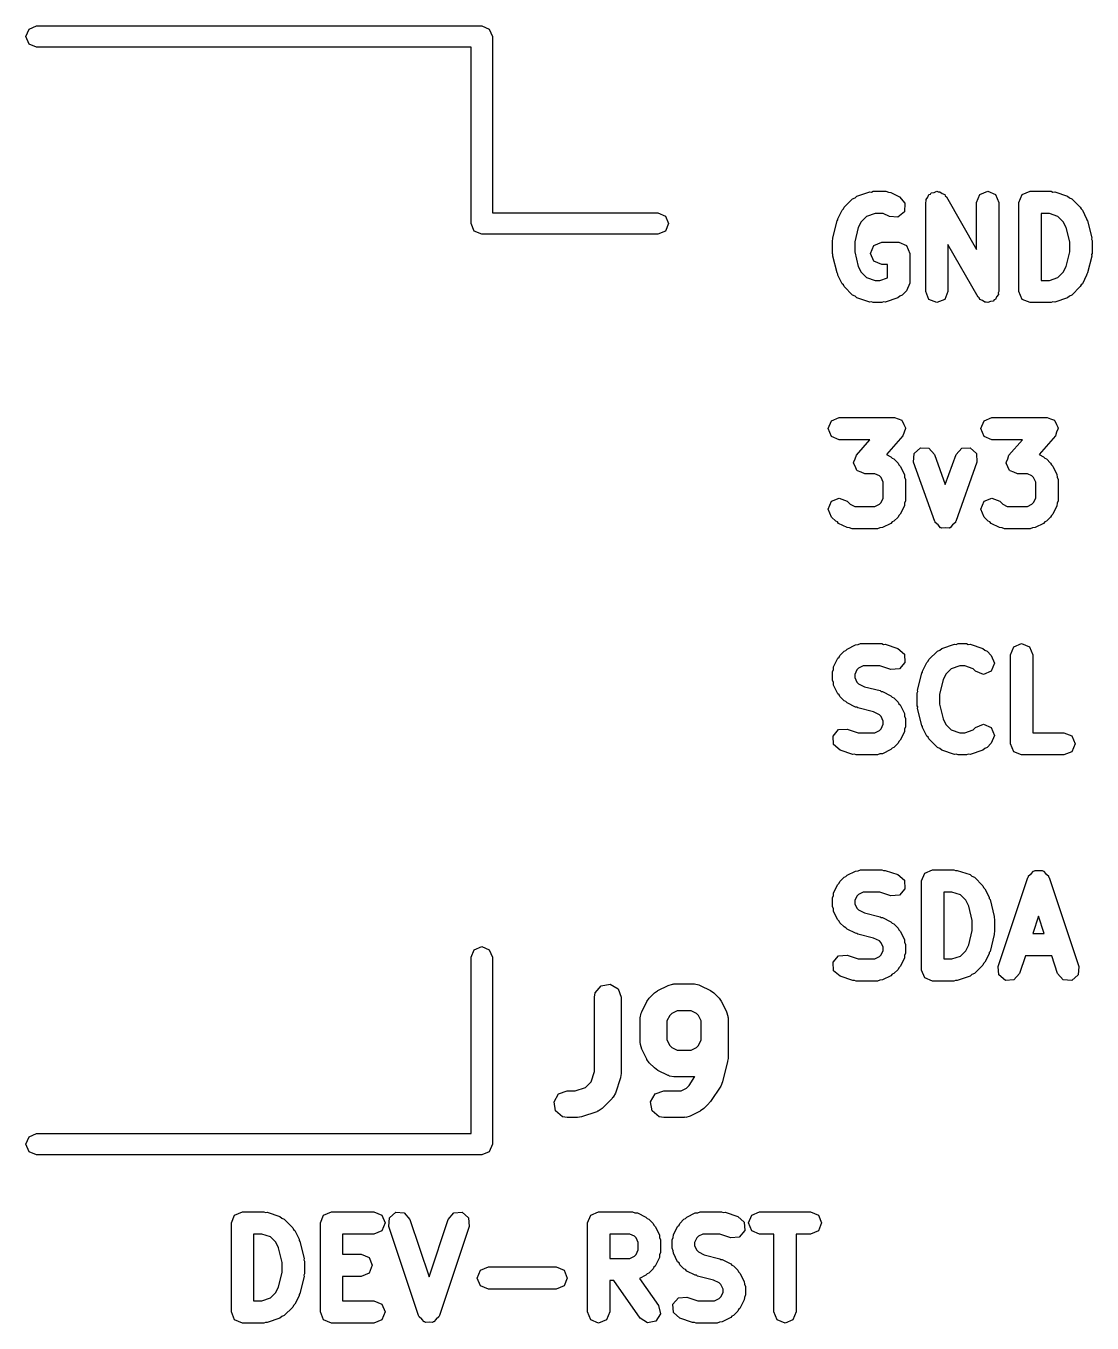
# Model space of a CAD drawing. Extents: x 83.3 to 116.6, y -116.7 to -83.3.
# Drawn here: x 86.47 to 92.45, y -97.11 to -89.83 of the extents above; entities that cross this region are included whole.
import ezdxf

# ---------------------------------------------------------------- set-up
doc = ezdxf.new("R2010")
doc.units = 0
doc.layers.add('BLACK', color=7, linetype='CONTINUOUS')

msp = doc.modelspace()

# ---------------------------------------------------------------- linework, layer by layer
at = {"layer": 'BLACK', "linetype": 'CONTINUOUS'}
for p, q in [((86.465, -89.89), (86.4826, -89.8476)), ((86.4826, -89.8476), (86.525, -89.83)), ((86.525, -89.83), (89.025, -89.83)), ((89.025, -89.83), (89.0674, -89.8476)), ((89.0674, -89.8476), (89.085, -89.89)), ((86.4826, -89.9324), (86.465, -89.89)), ((86.525, -89.95), (86.4826, -89.9324)), ((88.965, -89.95), (86.525, -89.95)), ((88.965, -90.94), (88.965, -89.95)), ((89.085, -89.89), (89.085, -90.88)), ((91.0612, -90.8484), (91.1088, -90.8008)), ((91.1088, -90.8008), (91.1222, -90.7952)), ((91.1222, -90.7952), (91.1332, -90.7857)), ((91.1332, -90.7857), (91.2046, -90.7619)), ((91.2046, -90.7619), (91.2149, -90.7626)), ((91.2149, -90.7626), (91.2244, -90.7587)), ((91.2244, -90.7587), (91.2958, -90.7587)), ((91.2958, -90.7587), (91.3093, -90.7643)), ((91.3093, -90.7643), (91.3238, -90.7653)), ((91.3238, -90.7653), (91.3714, -90.7891)), ((91.3714, -90.7891), (91.4027, -90.8252)), ((91.4027, -90.8252), (91.3994, -90.873)), ((91.519, -90.8212), (91.5223, -90.8133)), ((91.519, -91.3212), (91.519, -90.8212)), ((91.5212, -90.8047), (91.5312, -90.7919)), ((91.5223, -90.8133), (91.5212, -90.8047)), ((91.5312, -90.7919), (91.5374, -90.777)), ((91.5374, -90.777), (91.5453, -90.7737)), ((91.5453, -90.7737), (91.5505, -90.7669)), ((91.5505, -90.7669), (91.5666, -90.7649)), ((91.5666, -90.7649), (91.5815, -90.7587)), ((91.5815, -90.7587), (91.5895, -90.762)), ((91.5895, -90.762), (91.598, -90.7609)), ((91.598, -90.7609), (91.6108, -90.7708)), ((91.6108, -90.7708), (91.6257, -90.777)), ((91.6257, -90.777), (91.629, -90.7849)), ((91.629, -90.7849), (91.6358, -90.7902)), ((91.6358, -90.7902), (91.8048, -91.0858)), ((91.8048, -90.8212), (91.8231, -90.777)), ((91.8048, -91.0858), (91.8048, -90.8212)), ((91.8231, -90.777), (91.8673, -90.7587)), ((91.8673, -90.7587), (91.9115, -90.777)), ((91.9115, -90.777), (91.9298, -90.8212)), ((91.9298, -90.8212), (91.9298, -91.3212)), ((92.0429, -90.8212), (92.0612, -90.777)), ((92.0429, -91.3212), (92.0429, -90.8212)), ((92.0612, -90.777), (92.1054, -90.7587)), ((92.1054, -90.7587), (92.2244, -90.7587)), ((92.2244, -90.7587), (92.2339, -90.7626)), ((92.2339, -90.7626), (92.2442, -90.7619)), ((92.2442, -90.7619), (92.3156, -90.7857)), ((92.3156, -90.7857), (92.3266, -90.7952)), ((92.3266, -90.7952), (92.34, -90.8008)), ((92.34, -90.8008), (92.3876, -90.8484)), ((89.085, -90.88), (90.015, -90.88)), ((90.015, -90.88), (90.0574, -90.8976)), ((90.0574, -90.8976), (90.075, -90.94)), ((91.0256, -90.9123), (91.0495, -90.8647)), ((91.0495, -90.8647), (91.0572, -90.8579)), ((91.0572, -90.8579), (91.0612, -90.8484)), ((91.1867, -90.8996), (91.1567, -90.9296)), ((91.2345, -90.8837), (91.1867, -90.8996)), ((91.2811, -90.8837), (91.2345, -90.8837)), ((91.3155, -90.9009), (91.2811, -90.8837)), ((91.3994, -90.873), (91.3632, -90.9043)), ((92.1679, -90.8837), (92.1679, -91.2587)), ((92.2143, -90.8837), (92.1679, -90.8837)), ((92.2621, -90.8996), (92.2143, -90.8837)), ((92.2921, -90.9296), (92.2621, -90.8996)), ((92.3876, -90.8484), (92.3916, -90.8579)), ((92.3916, -90.8579), (92.3994, -90.8647)), ((92.3994, -90.8647), (92.4232, -90.9123)), ((88.9826, -90.9824), (88.965, -90.94)), ((90.075, -90.94), (90.0574, -90.9824)), ((90.9971, -91.0203), (91.0209, -90.9251)), ((91.0209, -90.9251), (91.0251, -90.9194)), ((91.0251, -90.9194), (91.0256, -90.9123)), ((91.1405, -90.9621), (91.1202, -91.0432)), ((91.1567, -90.9296), (91.1405, -90.9621)), ((91.3632, -90.9043), (91.3155, -90.9009)), ((92.3083, -90.9621), (92.2921, -90.9296)), ((92.3286, -91.0432), (92.3083, -90.9621)), ((92.4232, -90.9123), (92.4237, -90.9194)), ((92.4237, -90.9194), (92.4279, -90.9251)), ((92.4279, -90.9251), (92.4517, -91.0203)), ((89.025, -91), (88.9826, -90.9824)), ((90.015, -91), (89.025, -91)), ((90.0574, -90.9824), (90.015, -91)), ((90.9952, -91.0355), (90.9983, -91.0282)), ((90.9952, -91.1069), (90.9952, -91.0355)), ((90.9983, -91.0282), (90.9971, -91.0203)), ((91.1202, -91.0432), (91.1202, -91.0992)), ((91.2278, -91.0627), (91.272, -91.0444)), ((91.272, -91.0444), (91.3673, -91.0444)), ((91.3673, -91.0444), (91.4115, -91.0627)), ((92.3286, -91.0992), (92.3286, -91.0432)), ((92.4517, -91.0203), (92.4505, -91.0282)), ((92.4505, -91.0282), (92.4536, -91.0355)), ((92.4536, -91.0355), (92.4536, -91.1069)), ((90.9983, -91.1142), (90.9952, -91.1069)), ((90.9971, -91.1221), (90.9983, -91.1142)), ((91.1202, -91.0992), (91.1405, -91.1803)), ((91.2095, -91.1069), (91.2278, -91.0627)), ((91.2278, -91.1511), (91.2095, -91.1069)), ((91.4115, -91.0627), (91.4298, -91.1069)), ((91.4298, -91.1069), (91.4298, -91.2736)), ((91.813, -91.3522), (91.644, -91.0565)), ((91.644, -91.0565), (91.644, -91.3212)), ((92.3083, -91.1803), (92.3286, -91.0992)), ((92.4536, -91.1069), (92.4505, -91.1142)), ((92.4505, -91.1142), (92.4517, -91.1221)), ((91.0209, -91.2173), (90.9971, -91.1221)), ((91.1405, -91.1803), (91.1567, -91.2127)), ((91.272, -91.1694), (91.2278, -91.1511)), ((91.3048, -91.1694), (91.272, -91.1694)), ((91.3048, -91.2444), (91.3048, -91.1694)), ((92.2921, -91.2127), (92.3083, -91.1803)), ((92.4517, -91.1221), (92.4279, -91.2173)), ((91.0251, -91.223), (91.0209, -91.2173)), ((91.0256, -91.2301), (91.0251, -91.223)), ((91.0495, -91.2777), (91.0256, -91.2301)), ((91.1567, -91.2127), (91.1867, -91.2428)), ((91.1867, -91.2428), (91.2345, -91.2587)), ((91.2345, -91.2587), (91.2619, -91.2587)), ((91.2619, -91.2587), (91.3048, -91.2444)), ((92.1679, -91.2587), (92.2143, -91.2587)), ((92.2143, -91.2587), (92.2621, -91.2428)), ((92.2621, -91.2428), (92.2921, -91.2127)), ((92.4232, -91.2301), (92.3994, -91.2777)), ((92.4237, -91.223), (92.4232, -91.2301)), ((92.4279, -91.2173), (92.4237, -91.223)), ((91.0572, -91.2845), (91.0495, -91.2777)), ((91.0612, -91.294), (91.0572, -91.2845)), ((91.1088, -91.3416), (91.0612, -91.294)), ((91.4115, -91.3178), (91.3876, -91.3416)), ((91.4298, -91.2736), (91.4115, -91.3178)), ((91.5374, -91.3654), (91.519, -91.3212)), ((91.644, -91.3212), (91.6257, -91.3654)), ((91.9298, -91.3212), (91.9265, -91.3291)), ((91.9265, -91.3291), (91.9276, -91.3376)), ((92.0612, -91.3654), (92.0429, -91.3212)), ((92.3876, -91.294), (92.34, -91.3416)), ((92.3916, -91.2845), (92.3876, -91.294)), ((92.3994, -91.2777), (92.3916, -91.2845)), ((91.1222, -91.3471), (91.1088, -91.3416)), ((91.1332, -91.3567), (91.1222, -91.3471)), ((91.2046, -91.3805), (91.1332, -91.3567)), ((91.2149, -91.3798), (91.2046, -91.3805)), ((91.2244, -91.3837), (91.2149, -91.3798)), ((91.272, -91.3837), (91.2244, -91.3837)), ((91.2815, -91.3798), (91.272, -91.3837)), ((91.2918, -91.3805), (91.2815, -91.3798)), ((91.3632, -91.3567), (91.2918, -91.3805)), ((91.3742, -91.3471), (91.3632, -91.3567)), ((91.3876, -91.3416), (91.3742, -91.3471)), ((91.5815, -91.3837), (91.5374, -91.3654)), ((91.6257, -91.3654), (91.5815, -91.3837)), ((91.8198, -91.3575), (91.813, -91.3522)), ((91.8231, -91.3654), (91.8198, -91.3575)), ((91.838, -91.3716), (91.8231, -91.3654)), ((91.8508, -91.3815), (91.838, -91.3716)), ((91.8593, -91.3804), (91.8508, -91.3815)), ((91.8673, -91.3837), (91.8593, -91.3804)), ((91.8822, -91.3775), (91.8673, -91.3837)), ((91.8983, -91.3755), (91.8822, -91.3775)), ((91.9035, -91.3687), (91.8983, -91.3755)), ((91.9115, -91.3654), (91.9035, -91.3687)), ((91.9176, -91.3504), (91.9115, -91.3654)), ((91.9276, -91.3376), (91.9176, -91.3504)), ((92.1054, -91.3837), (92.0612, -91.3654)), ((92.2244, -91.3837), (92.1054, -91.3837)), ((92.2339, -91.3798), (92.2244, -91.3837)), ((92.2442, -91.3805), (92.2339, -91.3798)), ((92.3156, -91.3567), (92.2442, -91.3805)), ((92.3266, -91.3471), (92.3156, -91.3567)), ((92.34, -91.3416), (92.3266, -91.3471)), ((90.9714, -92.0912), (90.9897, -92.047)), ((90.9897, -92.047), (91.0339, -92.0287)), ((91.0339, -92.0287), (91.3435, -92.0287)), ((91.3435, -92.0287), (91.3638, -92.0371)), ((91.3638, -92.0371), (91.3846, -92.0442)), ((91.3846, -92.0442), (91.3856, -92.0461)), ((91.3856, -92.0461), (91.3876, -92.047)), ((91.3876, -92.047), (91.3961, -92.0673)), ((91.8286, -92.0912), (91.8469, -92.047)), ((91.8469, -92.047), (91.8911, -92.0287)), ((91.8911, -92.0287), (92.2006, -92.0287)), ((92.2006, -92.0287), (92.2209, -92.0371)), ((92.2209, -92.0371), (92.2418, -92.0442)), ((92.2418, -92.0442), (92.2427, -92.0461)), ((92.2427, -92.0461), (92.2448, -92.047)), ((92.2448, -92.047), (92.2532, -92.0673)), ((90.9897, -92.1354), (90.9714, -92.0912)), ((91.0339, -92.1537), (90.9897, -92.1354)), ((91.3905, -92.1323), (91.2988, -92.2371)), ((91.3975, -92.1115), (91.3905, -92.1323)), ((91.3961, -92.0673), (91.4058, -92.087)), ((91.406, -92.0912), (91.3975, -92.1115)), ((91.4058, -92.087), (91.4051, -92.0891)), ((91.4051, -92.0891), (91.406, -92.0912)), ((91.8469, -92.1354), (91.8286, -92.0912)), ((91.8911, -92.1537), (91.8469, -92.1354)), ((92.2476, -92.1323), (92.156, -92.2371)), ((92.2547, -92.1115), (92.2476, -92.1323)), ((92.2532, -92.0673), (92.263, -92.087)), ((92.2631, -92.0912), (92.2547, -92.1115)), ((92.263, -92.087), (92.2622, -92.0891)), ((92.2622, -92.0891), (92.2631, -92.0912)), ((91.2057, -92.1537), (91.0339, -92.1537)), ((91.1297, -92.2405), (91.2057, -92.1537)), ((91.4536, -92.2311), (91.4891, -92.199)), ((91.4891, -92.199), (91.5369, -92.2014)), ((91.5369, -92.2014), (91.569, -92.2368)), ((91.6894, -92.2368), (91.7215, -92.2014)), ((91.7215, -92.2014), (91.7692, -92.199)), ((91.7692, -92.199), (91.8047, -92.2311)), ((92.0629, -92.1537), (91.8911, -92.1537)), ((91.9869, -92.2405), (92.0629, -92.1537)), ((91.1143, -92.2817), (91.1227, -92.2613)), ((91.1151, -92.2837), (91.1143, -92.2817)), ((91.1144, -92.2858), (91.1151, -92.2837)), ((91.1227, -92.2613), (91.1297, -92.2405)), ((91.2988, -92.2371), (91.3238, -92.2496)), ((91.3238, -92.2496), (91.3305, -92.2573)), ((91.3305, -92.2573), (91.34, -92.2613)), ((91.34, -92.2613), (91.3638, -92.2851)), ((91.4513, -92.2789), (91.4536, -92.2311)), ((91.5703, -92.6122), (91.4513, -92.2789)), ((91.569, -92.2368), (91.6292, -92.4054)), ((91.6292, -92.4054), (91.6894, -92.2368)), ((91.8071, -92.2789), (91.688, -92.6122)), ((91.8047, -92.2311), (91.8071, -92.2789)), ((91.9714, -92.2817), (91.9798, -92.2613)), ((91.9723, -92.2837), (91.9714, -92.2817)), ((91.9716, -92.2858), (91.9723, -92.2837)), ((91.9798, -92.2613), (91.9869, -92.2405)), ((92.156, -92.2371), (92.1809, -92.2496)), ((92.1809, -92.2496), (92.1877, -92.2573)), ((92.1877, -92.2573), (92.1972, -92.2613)), ((92.1972, -92.2613), (92.221, -92.2851)), ((91.1242, -92.3055), (91.1144, -92.2858)), ((91.1326, -92.3259), (91.1242, -92.3055)), ((91.1346, -92.3267), (91.1326, -92.3259)), ((91.1356, -92.3287), (91.1346, -92.3267)), ((91.1565, -92.3357), (91.1356, -92.3287)), ((91.1768, -92.3442), (91.1565, -92.3357)), ((91.2335, -92.3442), (91.1768, -92.3442)), ((91.2588, -92.3568), (91.2335, -92.3442)), ((91.2683, -92.3663), (91.2588, -92.3568)), ((91.3638, -92.2851), (91.3678, -92.2946)), ((91.3678, -92.2946), (91.3755, -92.3013)), ((91.3755, -92.3013), (91.3994, -92.349)), ((91.3994, -92.349), (91.4004, -92.3635)), ((91.9813, -92.3055), (91.9716, -92.2858)), ((91.9897, -92.3259), (91.9813, -92.3055)), ((91.9918, -92.3267), (91.9897, -92.3259)), ((91.9928, -92.3287), (91.9918, -92.3267)), ((92.0136, -92.3357), (91.9928, -92.3287)), ((92.0339, -92.3442), (92.0136, -92.3357)), ((92.0906, -92.3442), (92.0339, -92.3442)), ((92.116, -92.3568), (92.0906, -92.3442)), ((92.1254, -92.3663), (92.116, -92.3568)), ((92.221, -92.2851), (92.2249, -92.2946)), ((92.2249, -92.2946), (92.2327, -92.3013)), ((92.2327, -92.3013), (92.2565, -92.349)), ((92.2565, -92.349), (92.2575, -92.3635)), ((91.281, -92.3917), (91.2683, -92.3663)), ((91.281, -92.4812), (91.281, -92.3917)), ((91.4004, -92.3635), (91.406, -92.3769)), ((91.406, -92.3769), (91.406, -92.496)), ((92.1381, -92.3917), (92.1254, -92.3663)), ((92.1381, -92.4812), (92.1381, -92.3917)), ((92.2575, -92.3635), (92.2631, -92.3769)), ((92.2631, -92.3769), (92.2631, -92.496)), ((90.9714, -92.5436), (90.9897, -92.4994)), ((90.9897, -92.4994), (91.0339, -92.4811)), ((91.0339, -92.4811), (91.0781, -92.4994)), ((91.0781, -92.4994), (91.0948, -92.516)), ((91.2683, -92.5065), (91.281, -92.4812)), ((91.406, -92.496), (91.4004, -92.5094)), ((91.8286, -92.5436), (91.8469, -92.4994)), ((91.8469, -92.4994), (91.8911, -92.4811)), ((91.8911, -92.4811), (91.9353, -92.4994)), ((91.9353, -92.4994), (91.9519, -92.516)), ((92.1254, -92.5065), (92.1381, -92.4812)), ((92.2631, -92.496), (92.2575, -92.5094)), ((90.9897, -92.5878), (90.9714, -92.5436)), ((91.0948, -92.516), (91.1201, -92.5287)), ((91.1201, -92.5287), (91.2335, -92.5287)), ((91.2335, -92.5287), (91.2588, -92.516)), ((91.2588, -92.516), (91.2683, -92.5065)), ((91.3755, -92.5715), (91.3678, -92.5783)), ((91.3994, -92.5239), (91.3755, -92.5715)), ((91.4004, -92.5094), (91.3994, -92.5239)), ((91.8469, -92.5878), (91.8286, -92.5436)), ((91.9519, -92.516), (91.9773, -92.5287)), ((91.9773, -92.5287), (92.0906, -92.5287)), ((92.0906, -92.5287), (92.116, -92.516)), ((92.116, -92.516), (92.1254, -92.5065)), ((92.2327, -92.5715), (92.2249, -92.5783)), ((92.2565, -92.5239), (92.2327, -92.5715)), ((92.2575, -92.5094), (92.2565, -92.5239)), ((91.0135, -92.6116), (90.9897, -92.5878)), ((91.023, -92.6155), (91.0135, -92.6116)), ((91.0298, -92.6233), (91.023, -92.6155)), ((91.0774, -92.6471), (91.0298, -92.6233)), ((91.0919, -92.6481), (91.0774, -92.6471)), ((91.1054, -92.6537), (91.0919, -92.6481)), ((91.2617, -92.6481), (91.2482, -92.6537)), ((91.2762, -92.6471), (91.2617, -92.6481)), ((91.3238, -92.6233), (91.2762, -92.6471)), ((91.3305, -92.6155), (91.3238, -92.6233)), ((91.34, -92.6116), (91.3305, -92.6155)), ((91.3638, -92.5878), (91.34, -92.6116)), ((91.3678, -92.5783), (91.3638, -92.5878)), ((91.5725, -92.6147), (91.5703, -92.6122)), ((91.5727, -92.6179), (91.5725, -92.6147)), ((91.5883, -92.6321), (91.5727, -92.6179)), ((91.6024, -92.6477), (91.5883, -92.6321)), ((91.6057, -92.6478), (91.6024, -92.6477)), ((91.6081, -92.65), (91.6057, -92.6478)), ((91.6526, -92.6478), (91.6502, -92.65)), ((91.6559, -92.6477), (91.6526, -92.6478)), ((91.67, -92.6321), (91.6559, -92.6477)), ((91.6856, -92.6179), (91.67, -92.6321)), ((91.6858, -92.6147), (91.6856, -92.6179)), ((91.688, -92.6122), (91.6858, -92.6147)), ((91.8707, -92.6116), (91.8469, -92.5878)), ((91.8802, -92.6155), (91.8707, -92.6116)), ((91.8869, -92.6233), (91.8802, -92.6155)), ((91.9345, -92.6471), (91.8869, -92.6233)), ((91.9491, -92.6481), (91.9345, -92.6471)), ((91.9625, -92.6537), (91.9491, -92.6481)), ((92.1188, -92.6481), (92.1054, -92.6537)), ((92.1333, -92.6471), (92.1188, -92.6481)), ((92.1809, -92.6233), (92.1333, -92.6471)), ((92.1877, -92.6155), (92.1809, -92.6233)), ((92.1972, -92.6116), (92.1877, -92.6155)), ((92.221, -92.5878), (92.1972, -92.6116)), ((92.2249, -92.5783), (92.221, -92.5878)), ((91.2482, -92.6537), (91.1054, -92.6537)), ((91.6292, -92.649), (91.6081, -92.65)), ((91.6502, -92.65), (91.6292, -92.649)), ((92.1054, -92.6537), (91.9625, -92.6537)), ((91.1395, -93.3043), (91.153, -93.2987)), ((91.153, -93.2987), (91.272, -93.2987)), ((91.272, -93.2987), (91.2815, -93.3026)), ((91.2815, -93.3026), (91.2918, -93.3019)), ((91.2918, -93.3019), (91.3632, -93.3257)), ((91.6094, -93.3257), (91.6808, -93.3019)), ((91.6808, -93.3019), (91.6911, -93.3026)), ((91.6911, -93.3026), (91.7006, -93.2987)), ((91.7006, -93.2987), (91.7482, -93.2987)), ((91.7482, -93.2987), (91.7577, -93.3026)), ((91.7577, -93.3026), (91.768, -93.3019)), ((91.768, -93.3019), (91.8394, -93.3257)), ((92.0135, -93.317), (92.0577, -93.2987)), ((92.0577, -93.2987), (92.1019, -93.317)), ((91.0256, -93.3809), (91.0334, -93.3741)), ((91.0334, -93.3741), (91.0374, -93.3646)), ((91.0374, -93.3646), (91.0612, -93.3408)), ((91.0612, -93.3408), (91.0707, -93.3369)), ((91.0707, -93.3369), (91.0774, -93.3291)), ((91.0774, -93.3291), (91.125, -93.3053)), ((91.125, -93.3053), (91.1395, -93.3043)), ((91.3632, -93.3257), (91.3994, -93.3571)), ((91.3994, -93.3571), (91.4027, -93.4048)), ((91.5374, -93.3884), (91.585, -93.3408)), ((91.585, -93.3408), (91.5984, -93.3352)), ((91.5984, -93.3352), (91.6094, -93.3257)), ((91.8394, -93.3257), (91.8504, -93.3352)), ((91.8504, -93.3352), (91.8638, -93.3408)), ((91.8638, -93.3408), (91.8876, -93.3646)), ((91.8876, -93.3646), (91.906, -93.4088)), ((91.9952, -93.3612), (92.0135, -93.317)), ((91.9952, -93.8612), (91.9952, -93.3612)), ((92.1019, -93.317), (92.1202, -93.3612)), ((92.1202, -93.3612), (92.1202, -93.7987)), ((90.9952, -93.4564), (91.0008, -93.443)), ((91.0008, -93.443), (91.0018, -93.4285)), ((91.0018, -93.4285), (91.0256, -93.3809)), ((91.1329, -93.4458), (91.1202, -93.4712)), ((91.1424, -93.4364), (91.1329, -93.4458)), ((91.1677, -93.4237), (91.1424, -93.4364)), ((91.2619, -93.4237), (91.1677, -93.4237)), ((91.3237, -93.4443), (91.2619, -93.4237)), ((91.3714, -93.4409), (91.3237, -93.4443)), ((91.4027, -93.4048), (91.3714, -93.4409)), ((91.5018, -93.4523), (91.5256, -93.4047)), ((91.5256, -93.4047), (91.5334, -93.3979)), ((91.5334, -93.3979), (91.5374, -93.3884)), ((91.6629, -93.4396), (91.6329, -93.4696)), ((91.7107, -93.4237), (91.6629, -93.4396)), ((91.7381, -93.4237), (91.7107, -93.4237)), ((91.7859, -93.4396), (91.7381, -93.4237)), ((91.7993, -93.453), (91.7859, -93.4396)), ((91.906, -93.4088), (91.8876, -93.453)), ((90.9952, -93.504), (90.9952, -93.4564)), ((91.0008, -93.5175), (90.9952, -93.504)), ((91.0018, -93.532), (91.0008, -93.5175)), ((91.1202, -93.4712), (91.1202, -93.4893)), ((91.1202, -93.4893), (91.1329, -93.5146)), ((91.1329, -93.5146), (91.1424, -93.5241)), ((91.4733, -93.5603), (91.4971, -93.4651)), ((91.4971, -93.4651), (91.5013, -93.4594)), ((91.5013, -93.4594), (91.5018, -93.4523)), ((91.6167, -93.5021), (91.5964, -93.5832)), ((91.6329, -93.4696), (91.6167, -93.5021)), ((91.8435, -93.4713), (91.7993, -93.453)), ((91.8876, -93.453), (91.8435, -93.4713)), ((91.0256, -93.5796), (91.0018, -93.532)), ((91.0334, -93.5864), (91.0256, -93.5796)), ((91.0374, -93.5959), (91.0334, -93.5864)), ((91.1424, -93.5241), (91.1748, -93.5403)), ((91.1748, -93.5403), (91.2634, -93.5625)), ((91.2634, -93.5625), (91.2691, -93.5667)), ((91.2691, -93.5667), (91.2762, -93.5672)), ((91.2762, -93.5672), (91.3238, -93.591)), ((91.3238, -93.591), (91.3305, -93.5988)), ((91.4714, -93.5755), (91.4745, -93.5682)), ((91.4714, -93.6469), (91.4714, -93.5755)), ((91.4745, -93.5682), (91.4733, -93.5603)), ((91.5964, -93.5832), (91.5964, -93.6392)), ((91.0612, -93.6197), (91.0374, -93.5959)), ((91.0707, -93.6236), (91.0612, -93.6197)), ((91.0774, -93.6314), (91.0707, -93.6236)), ((91.125, -93.6552), (91.0774, -93.6314)), ((91.1321, -93.6557), (91.125, -93.6552)), ((91.1378, -93.6599), (91.1321, -93.6557)), ((91.2264, -93.6821), (91.1378, -93.6599)), ((91.3305, -93.5988), (91.34, -93.6027)), ((91.34, -93.6027), (91.3638, -93.6265)), ((91.3638, -93.6265), (91.3678, -93.636)), ((91.3678, -93.636), (91.3755, -93.6428)), ((91.3755, -93.6428), (91.3994, -93.6904)), ((91.4745, -93.6542), (91.4714, -93.6469)), ((91.4733, -93.6621), (91.4745, -93.6542)), ((91.4971, -93.7573), (91.4733, -93.6621)), ((91.5964, -93.6392), (91.6167, -93.7203)), ((91.2588, -93.6983), (91.2264, -93.6821)), ((91.2683, -93.7077), (91.2588, -93.6983)), ((91.281, -93.7331), (91.2683, -93.7077)), ((91.281, -93.7512), (91.281, -93.7331)), ((91.3994, -93.6904), (91.4004, -93.7049)), ((91.4004, -93.7049), (91.406, -93.7183)), ((91.406, -93.7183), (91.406, -93.766)), ((91.6167, -93.7203), (91.6329, -93.7527)), ((90.9984, -93.8176), (91.0298, -93.7815)), ((91.0298, -93.7815), (91.0775, -93.7781)), ((91.0775, -93.7781), (91.1393, -93.7987)), ((91.1393, -93.7987), (91.2335, -93.7987)), ((91.2335, -93.7987), (91.2588, -93.786)), ((91.2588, -93.786), (91.2683, -93.7765)), ((91.2683, -93.7765), (91.281, -93.7512)), ((91.3994, -93.7939), (91.3755, -93.8415)), ((91.4004, -93.7794), (91.3994, -93.7939)), ((91.406, -93.766), (91.4004, -93.7794)), ((91.5013, -93.763), (91.4971, -93.7573)), ((91.5018, -93.7701), (91.5013, -93.763)), ((91.5256, -93.8177), (91.5018, -93.7701)), ((91.6329, -93.7527), (91.6629, -93.7828)), ((91.6629, -93.7828), (91.7107, -93.7987)), ((91.7107, -93.7987), (91.7381, -93.7987)), ((91.7381, -93.7987), (91.7859, -93.7828)), ((91.7859, -93.7828), (91.7993, -93.7694)), ((91.7993, -93.7694), (91.8435, -93.7511)), ((91.8435, -93.7511), (91.8876, -93.7694)), ((91.8876, -93.7694), (91.906, -93.8136)), ((91.906, -93.8136), (91.8876, -93.8578)), ((92.1202, -93.7987), (92.2958, -93.7987)), ((92.2958, -93.7987), (92.34, -93.817)), ((91.0018, -93.8653), (90.9984, -93.8176)), ((91.038, -93.8967), (91.0018, -93.8653)), ((91.3305, -93.8855), (91.3238, -93.8933)), ((91.34, -93.8816), (91.3305, -93.8855)), ((91.3638, -93.8578), (91.34, -93.8816)), ((91.3678, -93.8483), (91.3638, -93.8578)), ((91.3755, -93.8415), (91.3678, -93.8483)), ((91.5334, -93.8245), (91.5256, -93.8177)), ((91.5374, -93.834), (91.5334, -93.8245)), ((91.585, -93.8816), (91.5374, -93.834)), ((91.5984, -93.8871), (91.585, -93.8816)), ((91.8638, -93.8816), (91.8504, -93.8871)), ((91.8876, -93.8578), (91.8638, -93.8816)), ((92.0135, -93.9054), (91.9952, -93.8612)), ((92.34, -93.817), (92.3583, -93.8612)), ((92.3583, -93.8612), (92.34, -93.9054)), ((91.1094, -93.9205), (91.038, -93.8967)), ((91.1197, -93.9198), (91.1094, -93.9205)), ((91.1292, -93.9237), (91.1197, -93.9198)), ((91.2482, -93.9237), (91.1292, -93.9237)), ((91.2617, -93.9181), (91.2482, -93.9237)), ((91.2762, -93.9171), (91.2617, -93.9181)), ((91.3238, -93.8933), (91.2762, -93.9171)), ((91.6094, -93.8967), (91.5984, -93.8871)), ((91.6808, -93.9205), (91.6094, -93.8967)), ((91.6911, -93.9198), (91.6808, -93.9205)), ((91.7006, -93.9237), (91.6911, -93.9198)), ((91.7482, -93.9237), (91.7006, -93.9237)), ((91.7577, -93.9198), (91.7482, -93.9237)), ((91.768, -93.9205), (91.7577, -93.9198)), ((91.8394, -93.8967), (91.768, -93.9205)), ((91.8504, -93.8871), (91.8394, -93.8967)), ((92.0577, -93.9237), (92.0135, -93.9054)), ((92.2958, -93.9237), (92.0577, -93.9237)), ((92.34, -93.9054), (92.2958, -93.9237)), ((91.0374, -94.6346), (91.0612, -94.6108)), ((91.0612, -94.6108), (91.0707, -94.6069)), ((91.0707, -94.6069), (91.0774, -94.5991)), ((91.0774, -94.5991), (91.125, -94.5753)), ((91.125, -94.5753), (91.1395, -94.5743)), ((91.1395, -94.5743), (91.153, -94.5687)), ((91.153, -94.5687), (91.272, -94.5687)), ((91.272, -94.5687), (91.2815, -94.5726)), ((91.2815, -94.5726), (91.2918, -94.5719)), ((91.2918, -94.5719), (91.3632, -94.5957)), ((91.3632, -94.5957), (91.3994, -94.627)), ((91.4952, -94.6312), (91.5135, -94.587)), ((91.5135, -94.587), (91.5577, -94.5687)), ((91.5577, -94.5687), (91.6768, -94.5687)), ((91.6768, -94.5687), (91.6863, -94.5726)), ((91.6863, -94.5726), (91.6965, -94.5719)), ((91.6965, -94.5719), (91.768, -94.5957)), ((91.768, -94.5957), (91.779, -94.6052)), ((91.779, -94.6052), (91.7924, -94.6108)), ((91.7924, -94.6108), (91.84, -94.6584)), ((91.927, -95.1114), (92.0937, -94.6114)), ((92.0937, -94.6114), (92.0967, -94.6079)), ((92.0967, -94.6079), (92.0971, -94.6032)), ((92.0971, -94.6032), (92.112, -94.5903)), ((92.112, -94.5903), (92.125, -94.5753)), ((92.125, -94.5753), (92.1297, -94.575)), ((92.1297, -94.575), (92.1332, -94.5719)), ((92.1332, -94.5719), (92.153, -94.5733)), ((92.153, -94.5733), (92.1727, -94.5719)), ((92.1727, -94.5719), (92.1763, -94.575)), ((92.1763, -94.575), (92.1809, -94.5753)), ((92.1809, -94.5753), (92.1939, -94.5903)), ((92.1939, -94.5903), (92.2089, -94.6032)), ((92.2089, -94.6032), (92.2092, -94.6079)), ((92.2092, -94.6079), (92.2123, -94.6114)), ((92.2123, -94.6114), (92.3789, -95.1114)), ((91.0018, -94.6985), (91.0256, -94.6509)), ((91.0256, -94.6509), (91.0334, -94.6441)), ((91.0334, -94.6441), (91.0374, -94.6346)), ((91.4027, -94.6748), (91.3714, -94.7109)), ((91.3994, -94.627), (91.4027, -94.6748)), ((91.4952, -95.1312), (91.4952, -94.6312)), ((91.84, -94.6584), (91.844, -94.6679)), ((91.844, -94.6679), (91.8517, -94.6747)), ((91.8517, -94.6747), (91.8755, -94.7223)), ((90.9952, -94.7264), (91.0008, -94.713)), ((90.9952, -94.774), (90.9952, -94.7264)), ((91.0008, -94.713), (91.0018, -94.6985)), ((91.1329, -94.7158), (91.1202, -94.7412)), ((91.1202, -94.7412), (91.1202, -94.7593)), ((91.1202, -94.7593), (91.1329, -94.7846)), ((91.1424, -94.7064), (91.1329, -94.7158)), ((91.1677, -94.6937), (91.1424, -94.7064)), ((91.2619, -94.6937), (91.1677, -94.6937)), ((91.3237, -94.7143), (91.2619, -94.6937)), ((91.3714, -94.7109), (91.3237, -94.7143)), ((91.6202, -94.6937), (91.6202, -95.0687)), ((91.6666, -94.6937), (91.6202, -94.6937)), ((91.7145, -94.7096), (91.6666, -94.6937)), ((91.7445, -94.7396), (91.7145, -94.7096)), ((91.7607, -94.7721), (91.7445, -94.7396)), ((91.8755, -94.7223), (91.876, -94.7294)), ((91.876, -94.7294), (91.8803, -94.7351)), ((91.8803, -94.7351), (91.9041, -94.8303)), ((91.0008, -94.7875), (90.9952, -94.774)), ((91.0018, -94.802), (91.0008, -94.7875)), ((91.0256, -94.8496), (91.0018, -94.802)), ((91.1329, -94.7846), (91.1424, -94.7941)), ((91.1424, -94.7941), (91.1748, -94.8103)), ((91.1748, -94.8103), (91.2634, -94.8325)), ((91.2634, -94.8325), (91.2691, -94.8367)), ((91.781, -94.8532), (91.7607, -94.7721)), ((91.9041, -94.8303), (91.9029, -94.8382)), ((92.153, -94.8288), (92.1206, -94.9258)), ((92.1853, -94.9258), (92.153, -94.8288)), ((91.0334, -94.8564), (91.0256, -94.8496)), ((91.0374, -94.8659), (91.0334, -94.8564)), ((91.0612, -94.8897), (91.0374, -94.8659)), ((91.0707, -94.8936), (91.0612, -94.8897)), ((91.0774, -94.9014), (91.0707, -94.8936)), ((91.125, -94.9252), (91.0774, -94.9014)), ((91.2691, -94.8367), (91.2762, -94.8372)), ((91.2762, -94.8372), (91.3238, -94.861)), ((91.3238, -94.861), (91.3305, -94.8688)), ((91.3305, -94.8688), (91.34, -94.8727)), ((91.34, -94.8727), (91.3638, -94.8965)), ((91.3638, -94.8965), (91.3678, -94.906)), ((91.3678, -94.906), (91.3755, -94.9128)), ((91.781, -94.9092), (91.781, -94.8532)), ((91.9029, -94.8382), (91.906, -94.8455)), ((91.906, -94.8455), (91.906, -94.9169)), ((91.1321, -94.9257), (91.125, -94.9252)), ((91.1378, -94.9299), (91.1321, -94.9257)), ((91.2264, -94.9521), (91.1378, -94.9299)), ((91.2588, -94.9683), (91.2264, -94.9521)), ((91.2683, -94.9777), (91.2588, -94.9683)), ((91.281, -95.0031), (91.2683, -94.9777)), ((91.3755, -94.9128), (91.3994, -94.9604)), ((91.3994, -94.9604), (91.4004, -94.9749)), ((91.4004, -94.9749), (91.406, -94.9883)), ((91.7607, -94.9903), (91.781, -94.9092)), ((91.9041, -94.9321), (91.8803, -95.0273)), ((91.906, -94.9169), (91.9029, -94.9242)), ((91.9029, -94.9242), (91.9041, -94.9321)), ((92.1206, -94.9258), (92.1853, -94.9258)), ((88.965, -95.06), (88.9826, -95.0176)), ((88.9826, -95.0176), (89.025, -95)), ((89.025, -95), (89.0674, -95.0176)), ((89.0674, -95.0176), (89.085, -95.06)), ((90.9984, -95.0876), (91.0298, -95.0515)), ((91.0298, -95.0515), (91.0775, -95.0481)), ((91.0775, -95.0481), (91.1393, -95.0687)), ((91.2588, -95.056), (91.2683, -95.0465)), ((91.2683, -95.0465), (91.281, -95.0212)), ((91.281, -95.0212), (91.281, -95.0031)), ((91.4004, -95.0494), (91.3994, -95.0639)), ((91.406, -95.036), (91.4004, -95.0494)), ((91.406, -94.9883), (91.406, -95.036)), ((91.7145, -95.0528), (91.7445, -95.0227)), ((91.7445, -95.0227), (91.7607, -94.9903)), ((91.8755, -95.0401), (91.8517, -95.0877)), ((91.876, -95.033), (91.8755, -95.0401)), ((91.8803, -95.0273), (91.876, -95.033)), ((92.079, -95.0508), (92.0456, -95.151)), ((92.227, -95.0508), (92.079, -95.0508)), ((92.2603, -95.151), (92.227, -95.0508)), ((88.965, -96.05), (88.965, -95.06)), ((89.085, -95.06), (89.085, -96.11)), ((91.0018, -95.1353), (90.9984, -95.0876)), ((91.1393, -95.0687), (91.2335, -95.0687)), ((91.2335, -95.0687), (91.2588, -95.056)), ((91.3678, -95.1183), (91.3638, -95.1278)), ((91.3755, -95.1115), (91.3678, -95.1183)), ((91.3994, -95.0639), (91.3755, -95.1115)), ((91.6202, -95.0687), (91.6666, -95.0687)), ((91.6666, -95.0687), (91.7145, -95.0528)), ((91.84, -95.104), (91.7924, -95.1516)), ((91.844, -95.0945), (91.84, -95.104)), ((91.8517, -95.0877), (91.844, -95.0945)), ((91.9304, -95.1591), (91.927, -95.1114)), ((92.3789, -95.1114), (92.3755, -95.1591)), ((91.038, -95.1667), (91.0018, -95.1353)), ((91.1094, -95.1905), (91.038, -95.1667)), ((91.1197, -95.1898), (91.1094, -95.1905)), ((91.1292, -95.1937), (91.1197, -95.1898)), ((91.2482, -95.1937), (91.1292, -95.1937)), ((91.2617, -95.1881), (91.2482, -95.1937)), ((91.2762, -95.1871), (91.2617, -95.1881)), ((91.3238, -95.1633), (91.2762, -95.1871)), ((91.3305, -95.1555), (91.3238, -95.1633)), ((91.34, -95.1516), (91.3305, -95.1555)), ((91.3638, -95.1278), (91.34, -95.1516)), ((91.5135, -95.1754), (91.4952, -95.1312)), ((91.5577, -95.1937), (91.5135, -95.1754)), ((91.6768, -95.1937), (91.5577, -95.1937)), ((91.6863, -95.1898), (91.6768, -95.1937)), ((91.6965, -95.1905), (91.6863, -95.1898)), ((91.768, -95.1667), (91.6965, -95.1905)), ((91.779, -95.1571), (91.768, -95.1667)), ((91.7924, -95.1516), (91.779, -95.1571)), ((91.9665, -95.1905), (91.9304, -95.1591)), ((92.0143, -95.1871), (91.9665, -95.1905)), ((92.0456, -95.151), (92.0143, -95.1871)), ((92.2917, -95.1871), (92.2603, -95.151)), ((92.3394, -95.1905), (92.2917, -95.1871)), ((92.3755, -95.1591), (92.3394, -95.1905)), ((89.6588, -95.2846), (89.6633, -95.259)), ((89.6633, -95.259), (89.6963, -95.2197)), ((89.6963, -95.2197), (89.7468, -95.2108)), ((89.7468, -95.2108), (89.7912, -95.2364)), ((89.7912, -95.2364), (89.8088, -95.2846)), ((89.9664, -95.2887), (89.995, -95.2602)), ((89.995, -95.2602), (90.0134, -95.2473)), ((90.0134, -95.2473), (90.0145, -95.2461)), ((90.0145, -95.2461), (90.0716, -95.2176)), ((90.0716, -95.2176), (90.0966, -95.2101)), ((90.0966, -95.2101), (90.101, -95.2112)), ((90.101, -95.2112), (90.1052, -95.2096)), ((90.1052, -95.2096), (90.2195, -95.2096)), ((90.2195, -95.2096), (90.2451, -95.2142)), ((90.2451, -95.2142), (90.2486, -95.217)), ((90.2486, -95.217), (90.253, -95.2176)), ((90.253, -95.2176), (90.3101, -95.2461)), ((90.3101, -95.2461), (90.3282, -95.2595)), ((90.3282, -95.2595), (90.3296, -95.2602)), ((90.3296, -95.2602), (90.3582, -95.2887)), ((89.6588, -95.701), (89.6588, -95.2846)), ((89.8088, -95.2846), (89.8088, -95.7132)), ((89.9238, -95.3654), (89.9524, -95.3082)), ((89.9524, -95.3082), (89.9657, -95.2902)), ((89.9657, -95.2902), (89.9664, -95.2887)), ((90.3582, -95.2887), (90.3711, -95.3071)), ((90.3711, -95.3071), (90.3723, -95.3082)), ((90.3723, -95.3082), (90.4008, -95.3654)), ((89.9159, -95.3989), (89.9204, -95.3733)), ((89.9159, -95.5418), (89.9159, -95.3989)), ((89.9204, -95.3733), (89.9233, -95.3698)), ((89.9233, -95.3698), (89.9238, -95.3654)), ((90.0811, -95.3862), (90.0659, -95.4166)), ((90.0925, -95.3748), (90.0811, -95.3862)), ((90.1229, -95.3596), (90.0925, -95.3748)), ((90.2018, -95.3596), (90.1229, -95.3596)), ((90.2322, -95.3748), (90.2018, -95.3596)), ((90.2435, -95.3862), (90.2322, -95.3748)), ((90.2588, -95.4166), (90.2435, -95.3862)), ((90.4008, -95.3654), (90.4083, -95.3903)), ((90.4083, -95.3903), (90.4072, -95.3947)), ((90.4072, -95.3947), (90.4088, -95.3989)), ((90.4088, -95.3989), (90.4088, -95.6275)), ((90.0659, -95.4166), (90.0659, -95.5241)), ((90.2588, -95.5241), (90.2588, -95.4166)), ((89.9174, -95.546), (89.9159, -95.5418)), ((89.9164, -95.5504), (89.9174, -95.546)), ((89.9238, -95.5753), (89.9164, -95.5504)), ((90.0659, -95.5241), (90.0811, -95.5545)), ((90.0811, -95.5545), (90.0925, -95.5659)), ((90.2322, -95.5659), (90.2435, -95.5545)), ((90.2435, -95.5545), (90.2588, -95.5241)), ((89.9524, -95.6325), (89.9238, -95.5753)), ((89.9536, -95.6336), (89.9524, -95.6325)), ((89.9664, -95.652), (89.9536, -95.6336)), ((90.0925, -95.5659), (90.1229, -95.5811)), ((90.1229, -95.5811), (90.2018, -95.5811)), ((90.2018, -95.5811), (90.2322, -95.5659)), ((90.4088, -95.6275), (90.4062, -95.6422)), ((89.6396, -95.7584), (89.6588, -95.701)), ((89.995, -95.6805), (89.9664, -95.652)), ((89.9965, -95.6812), (89.995, -95.6805)), ((90.0145, -95.6946), (89.9965, -95.6812)), ((90.0716, -95.7231), (90.0145, -95.6946)), ((90.4065, -95.6457), (90.3779, -95.76)), ((90.4062, -95.6422), (90.4065, -95.6457)), ((89.6075, -95.7905), (89.6396, -95.7584)), ((89.8049, -95.7369), (89.7763, -95.8226)), ((89.8088, -95.7132), (89.8049, -95.7353)), ((89.8049, -95.7353), (89.8049, -95.7369)), ((90.0761, -95.7237), (90.0716, -95.7231)), ((90.0795, -95.7265), (90.0761, -95.7237)), ((90.1052, -95.7311), (90.0795, -95.7265)), ((90.2195, -95.7311), (90.1052, -95.7311)), ((90.175, -95.7944), (90.1897, -95.7797)), ((90.1897, -95.7797), (90.2231, -95.7298)), ((90.2231, -95.7298), (90.2195, -95.7311)), ((90.3779, -95.76), (90.3677, -95.783)), ((89.4313, -95.8716), (89.457, -95.8272)), ((89.457, -95.8272), (89.5052, -95.8096)), ((89.5052, -95.8096), (89.5502, -95.8096)), ((89.5502, -95.8096), (89.6075, -95.7905)), ((89.7582, -95.852), (89.7011, -95.9091)), ((89.7601, -95.8479), (89.7582, -95.852)), ((89.7639, -95.8455), (89.7601, -95.8479)), ((89.7763, -95.8226), (89.7639, -95.8455)), ((89.9742, -95.8716), (89.9998, -95.8272)), ((89.9998, -95.8272), (90.048, -95.8096)), ((90.048, -95.8096), (90.1446, -95.8096)), ((90.1446, -95.8096), (90.175, -95.7944)), ((90.3676, -95.7834), (90.3104, -95.8691)), ((90.3677, -95.783), (90.3676, -95.7834)), ((89.4402, -95.9221), (89.4313, -95.8716)), ((89.4795, -95.9551), (89.4402, -95.9221)), ((89.6753, -95.9244), (89.6718, -95.9272)), ((89.6797, -95.924), (89.6753, -95.9244)), ((89.7011, -95.9091), (89.6797, -95.924)), ((89.9831, -95.9221), (89.9742, -95.8716)), ((90.0224, -95.9551), (89.9831, -95.9221)), ((90.253, -95.9231), (90.1959, -95.9517)), ((90.2541, -95.922), (90.253, -95.9231)), ((90.2725, -95.9091), (90.2541, -95.922)), ((90.3011, -95.8805), (90.2725, -95.9091)), ((90.3025, -95.8774), (90.3011, -95.8805)), ((90.3104, -95.8691), (90.3025, -95.8774)), ((89.5052, -95.9596), (89.4795, -95.9551)), ((89.5623, -95.9596), (89.5052, -95.9596)), ((89.5639, -95.9591), (89.5623, -95.9596)), ((89.586, -95.9558), (89.5639, -95.9591)), ((89.6718, -95.9272), (89.586, -95.9558)), ((90.048, -95.9596), (90.0224, -95.9551)), ((90.1623, -95.9596), (90.048, -95.9596)), ((90.1665, -95.9581), (90.1623, -95.9596)), ((90.1709, -95.9591), (90.1665, -95.9581)), ((90.1959, -95.9517), (90.1709, -95.9591)), ((86.465, -96.11), (86.4826, -96.0676)), ((86.4826, -96.0676), (86.525, -96.05)), ((86.525, -96.05), (88.965, -96.05)), ((86.4826, -96.1524), (86.465, -96.11)), ((89.085, -96.11), (89.0674, -96.1524)), ((86.525, -96.17), (86.4826, -96.1524)), ((89.025, -96.17), (86.525, -96.17)), ((89.0674, -96.1524), (89.025, -96.17)), ((87.619, -96.5512), (87.6374, -96.507)), ((87.6374, -96.507), (87.6815, -96.4887)), ((87.6815, -96.4887), (87.8006, -96.4887)), ((87.8006, -96.4887), (87.8101, -96.4926)), ((87.8101, -96.4926), (87.8204, -96.4919)), ((87.8204, -96.4919), (87.8918, -96.5157)), ((88.119, -96.5512), (88.1374, -96.507)), ((88.1374, -96.507), (88.1815, -96.4887)), ((88.1815, -96.4887), (88.4196, -96.4887)), ((88.4196, -96.4887), (88.4638, -96.507)), ((88.4638, -96.507), (88.4821, -96.5512)), ((88.5066, -96.5232), (88.5427, -96.4919)), ((88.5427, -96.4919), (88.5905, -96.4953)), ((88.5905, -96.4953), (88.6218, -96.5314)), ((88.8365, -96.5314), (88.8679, -96.4953)), ((88.8679, -96.4953), (88.9156, -96.4919)), ((88.9156, -96.4919), (88.9517, -96.5232)), ((89.619, -96.5512), (89.6374, -96.507)), ((89.6374, -96.507), (89.6815, -96.4887)), ((89.6815, -96.4887), (89.872, -96.4887)), ((89.872, -96.4887), (89.8855, -96.4943)), ((89.8855, -96.4943), (89.9, -96.4953)), ((89.9, -96.4953), (89.9476, -96.5191)), ((90.1774, -96.5191), (90.225, -96.4953)), ((90.225, -96.4953), (90.2395, -96.4943)), ((90.2395, -96.4943), (90.253, -96.4887)), ((90.253, -96.4887), (90.372, -96.4887)), ((90.372, -96.4887), (90.3815, -96.4926)), ((90.3815, -96.4926), (90.3918, -96.4919)), ((90.3918, -96.4919), (90.4632, -96.5157)), ((90.5238, -96.5512), (90.5421, -96.507)), ((90.5421, -96.507), (90.5863, -96.4887)), ((90.5863, -96.4887), (90.872, -96.4887)), ((90.872, -96.4887), (90.9162, -96.507)), ((90.9162, -96.507), (90.9345, -96.5512)), ((87.619, -97.0512), (87.619, -96.5512)), ((87.8918, -96.5157), (87.9028, -96.5252)), ((87.9028, -96.5252), (87.9162, -96.5308)), ((87.9162, -96.5308), (87.9638, -96.5784)), ((87.9638, -96.5784), (87.9678, -96.5879)), ((88.119, -97.0512), (88.119, -96.5512)), ((88.4821, -96.5512), (88.4638, -96.5954)), ((88.5032, -96.571), (88.5066, -96.5232)), ((88.6699, -97.071), (88.5032, -96.571)), ((88.6218, -96.5314), (88.7292, -96.8535)), ((88.7292, -96.8535), (88.8365, -96.5314)), ((88.9551, -96.571), (88.7885, -97.071)), ((88.9517, -96.5232), (88.9551, -96.571)), ((89.619, -97.0512), (89.619, -96.5512)), ((89.9476, -96.5191), (89.9543, -96.5269)), ((89.9543, -96.5269), (89.9638, -96.5308)), ((89.9638, -96.5308), (89.9876, -96.5546)), ((89.9876, -96.5546), (89.9916, -96.5641)), ((89.9916, -96.5641), (89.9994, -96.5709)), ((89.9994, -96.5709), (90.0232, -96.6185)), ((90.1018, -96.6185), (90.1256, -96.5709)), ((90.1256, -96.5709), (90.1334, -96.5641)), ((90.1334, -96.5641), (90.1374, -96.5546)), ((90.1374, -96.5546), (90.1612, -96.5308)), ((90.1612, -96.5308), (90.1707, -96.5269)), ((90.1707, -96.5269), (90.1774, -96.5191)), ((90.4632, -96.5157), (90.4994, -96.547)), ((90.4994, -96.547), (90.5027, -96.5948)), ((90.5421, -96.5954), (90.5238, -96.5512)), ((90.9345, -96.5512), (90.9162, -96.5954)), ((87.744, -96.6137), (87.744, -96.9887)), ((87.7905, -96.6137), (87.744, -96.6137)), ((87.8383, -96.6296), (87.7905, -96.6137)), ((87.8683, -96.6596), (87.8383, -96.6296)), ((87.9678, -96.5879), (87.9755, -96.5947)), ((87.9755, -96.5947), (87.9994, -96.6423)), ((87.9994, -96.6423), (87.9999, -96.6494)), ((87.9999, -96.6494), (88.0041, -96.6551)), ((88.4196, -96.6137), (88.244, -96.6137)), ((88.244, -96.6137), (88.244, -96.7268)), ((88.4638, -96.5954), (88.4196, -96.6137)), ((89.744, -96.6137), (89.744, -96.7506)), ((89.8573, -96.6137), (89.744, -96.6137)), ((89.8826, -96.6264), (89.8573, -96.6137)), ((89.8921, -96.6358), (89.8826, -96.6264)), ((89.9048, -96.6612), (89.8921, -96.6358)), ((90.0232, -96.6185), (90.0242, -96.633)), ((90.0242, -96.633), (90.0298, -96.6464)), ((90.0298, -96.6464), (90.0298, -96.7179)), ((90.0952, -96.6464), (90.1008, -96.633)), ((90.0952, -96.694), (90.0952, -96.6464)), ((90.1008, -96.633), (90.1018, -96.6185)), ((90.2329, -96.6358), (90.2202, -96.6612)), ((90.2424, -96.6264), (90.2329, -96.6358)), ((90.2677, -96.6137), (90.2424, -96.6264)), ((90.3619, -96.6137), (90.2677, -96.6137)), ((90.4237, -96.6343), (90.3619, -96.6137)), ((90.4714, -96.6309), (90.4237, -96.6343)), ((90.5027, -96.5948), (90.4714, -96.6309)), ((90.5863, -96.6137), (90.5421, -96.5954)), ((90.6667, -96.6137), (90.5863, -96.6137)), ((90.6667, -97.0512), (90.6667, -96.6137)), ((90.872, -96.6137), (90.7917, -96.6137)), ((90.7917, -96.6137), (90.7917, -97.0512)), ((90.9162, -96.5954), (90.872, -96.6137)), ((87.8845, -96.692), (87.8683, -96.6596)), ((87.9048, -96.7732), (87.8845, -96.692)), ((88.0041, -96.6551), (88.0279, -96.7503)), ((88.244, -96.7268), (88.3482, -96.7268)), ((88.3482, -96.7268), (88.3924, -96.7451)), ((89.8921, -96.7285), (89.9048, -96.7031)), ((89.9048, -96.7031), (89.9048, -96.6612)), ((90.0298, -96.7179), (90.0242, -96.7313)), ((90.1008, -96.7075), (90.0952, -96.694)), ((90.1018, -96.722), (90.1008, -96.7075)), ((90.1256, -96.7696), (90.1018, -96.722)), ((90.2202, -96.6612), (90.2202, -96.6793)), ((90.2202, -96.6793), (90.2329, -96.7046)), ((90.2329, -96.7046), (90.2424, -96.7141)), ((90.2424, -96.7141), (90.2748, -96.7303)), ((87.9048, -96.8292), (87.9048, -96.7732)), ((88.0279, -96.7503), (88.0267, -96.7582)), ((88.0267, -96.7582), (88.0298, -96.7655)), ((88.0298, -96.7655), (88.0298, -96.8369)), ((88.3924, -96.7451), (88.4107, -96.7893)), ((88.4107, -96.7893), (88.3924, -96.8335)), ((89.0183, -96.8165), (89.0625, -96.7982)), ((89.0625, -96.7982), (89.4435, -96.7982)), ((89.4435, -96.7982), (89.4876, -96.8165)), ((89.744, -96.7506), (89.8573, -96.7506)), ((89.8573, -96.7506), (89.8826, -96.7379)), ((89.8826, -96.7379), (89.8921, -96.7285)), ((89.9916, -96.8002), (89.9876, -96.8097)), ((89.9994, -96.7934), (89.9916, -96.8002)), ((90.0232, -96.7458), (89.9994, -96.7934)), ((90.0242, -96.7313), (90.0232, -96.7458)), ((90.1334, -96.7764), (90.1256, -96.7696)), ((90.1374, -96.7859), (90.1334, -96.7764)), ((90.1612, -96.8097), (90.1374, -96.7859)), ((90.2748, -96.7303), (90.3634, -96.7525)), ((90.3634, -96.7525), (90.3691, -96.7567)), ((90.3691, -96.7567), (90.3762, -96.7572)), ((90.3762, -96.7572), (90.4238, -96.781)), ((90.4238, -96.781), (90.4305, -96.7888)), ((90.4305, -96.7888), (90.44, -96.7927)), ((90.44, -96.7927), (90.4638, -96.8165)), ((87.8845, -96.9103), (87.9048, -96.8292)), ((88.0279, -96.8521), (88.0041, -96.9473)), ((88.0298, -96.8369), (88.0267, -96.8442)), ((88.0267, -96.8442), (88.0279, -96.8521)), ((88.3482, -96.8518), (88.244, -96.8518)), ((88.244, -96.8518), (88.244, -96.9887)), ((88.3924, -96.8335), (88.3482, -96.8518)), ((89, -96.8607), (89.0183, -96.8165)), ((89.0183, -96.9049), (89, -96.8607)), ((89.4876, -96.8165), (89.506, -96.8607)), ((89.506, -96.8607), (89.4876, -96.9049)), ((89.9476, -96.8452), (89.9119, -96.8631)), ((89.9119, -96.8631), (90.0185, -97.0153)), ((89.9543, -96.8374), (89.9476, -96.8452)), ((89.9638, -96.8335), (89.9543, -96.8374)), ((89.9876, -96.8097), (89.9638, -96.8335)), ((90.1707, -96.8136), (90.1612, -96.8097)), ((90.1774, -96.8214), (90.1707, -96.8136)), ((90.225, -96.8452), (90.1774, -96.8214)), ((90.2321, -96.8457), (90.225, -96.8452)), ((90.2378, -96.8499), (90.2321, -96.8457)), ((90.3264, -96.8721), (90.2378, -96.8499)), ((90.3588, -96.8883), (90.3264, -96.8721)), ((90.4638, -96.8165), (90.4678, -96.826)), ((90.4678, -96.826), (90.4755, -96.8328)), ((90.4755, -96.8328), (90.4994, -96.8804)), ((87.8383, -96.9728), (87.8683, -96.9427)), ((87.8683, -96.9427), (87.8845, -96.9103)), ((89.0625, -96.9232), (89.0183, -96.9049)), ((89.4435, -96.9232), (89.0625, -96.9232)), ((89.4876, -96.9049), (89.4435, -96.9232)), ((89.7681, -96.8756), (89.744, -96.8756)), ((89.744, -96.8756), (89.744, -97.0512)), ((89.9161, -97.087), (89.7681, -96.8756)), ((90.3683, -96.8977), (90.3588, -96.8883)), ((90.381, -96.9231), (90.3683, -96.8977)), ((90.3683, -96.9665), (90.381, -96.9412)), ((90.381, -96.9412), (90.381, -96.9231)), ((90.4994, -96.8804), (90.5004, -96.8949)), ((90.5004, -96.8949), (90.506, -96.9083)), ((90.506, -96.9083), (90.506, -96.956)), ((87.744, -96.9887), (87.7905, -96.9887)), ((87.7905, -96.9887), (87.8383, -96.9728)), ((87.9678, -97.0145), (87.9638, -97.024)), ((87.9755, -97.0077), (87.9678, -97.0145)), ((87.9994, -96.9601), (87.9755, -97.0077)), ((87.9999, -96.953), (87.9994, -96.9601)), ((88.0041, -96.9473), (87.9999, -96.953)), ((88.244, -96.9887), (88.4196, -96.9887)), ((88.4196, -96.9887), (88.4638, -97.007)), ((88.4638, -97.007), (88.4821, -97.0512)), ((90.0185, -97.0153), (90.0288, -97.0621)), ((90.0984, -97.0076), (90.1298, -96.9715)), ((90.1018, -97.0553), (90.0984, -97.0076)), ((90.1298, -96.9715), (90.1775, -96.9681)), ((90.1775, -96.9681), (90.2393, -96.9887)), ((90.2393, -96.9887), (90.3335, -96.9887)), ((90.3335, -96.9887), (90.3588, -96.976)), ((90.3588, -96.976), (90.3683, -96.9665)), ((90.4994, -96.9839), (90.4755, -97.0315)), ((90.5004, -96.9694), (90.4994, -96.9839)), ((90.506, -96.956), (90.5004, -96.9694)), ((87.6374, -97.0954), (87.619, -97.0512)), ((87.8918, -97.0867), (87.8204, -97.1105)), ((87.9028, -97.0771), (87.8918, -97.0867)), ((87.9162, -97.0716), (87.9028, -97.0771)), ((87.9638, -97.024), (87.9162, -97.0716)), ((88.1374, -97.0954), (88.119, -97.0512)), ((88.4821, -97.0512), (88.4638, -97.0954)), ((88.6729, -97.0745), (88.6699, -97.071)), ((88.6733, -97.0791), (88.6729, -97.0745)), ((88.6882, -97.0921), (88.6733, -97.0791)), ((88.7851, -97.0791), (88.7701, -97.0921)), ((88.7854, -97.0745), (88.7851, -97.0791)), ((88.7885, -97.071), (88.7854, -97.0745)), ((89.6374, -97.0954), (89.619, -97.0512)), ((89.744, -97.0512), (89.7257, -97.0954)), ((89.9564, -97.1127), (89.9161, -97.087)), ((90.0288, -97.0621), (90.0031, -97.1024)), ((90.138, -97.0867), (90.1018, -97.0553)), ((90.2094, -97.1105), (90.138, -97.0867)), ((90.4238, -97.0833), (90.3762, -97.1071)), ((90.4305, -97.0755), (90.4238, -97.0833)), ((90.44, -97.0716), (90.4305, -97.0755)), ((90.4638, -97.0478), (90.44, -97.0716)), ((90.4678, -97.0383), (90.4638, -97.0478)), ((90.4755, -97.0315), (90.4678, -97.0383)), ((90.685, -97.0954), (90.6667, -97.0512)), ((90.7917, -97.0512), (90.7734, -97.0954)), ((87.6815, -97.1137), (87.6374, -97.0954)), ((87.8006, -97.1137), (87.6815, -97.1137)), ((87.8101, -97.1098), (87.8006, -97.1137)), ((87.8204, -97.1105), (87.8101, -97.1098)), ((88.1815, -97.1137), (88.1374, -97.0954)), ((88.4196, -97.1137), (88.1815, -97.1137)), ((88.4638, -97.0954), (88.4196, -97.1137)), ((88.7012, -97.1071), (88.6882, -97.0921)), ((88.7059, -97.1074), (88.7012, -97.1071)), ((88.7094, -97.1105), (88.7059, -97.1074)), ((88.7292, -97.1091), (88.7094, -97.1105)), ((88.7489, -97.1105), (88.7292, -97.1091)), ((88.7525, -97.1074), (88.7489, -97.1105)), ((88.7571, -97.1071), (88.7525, -97.1074)), ((88.7701, -97.0921), (88.7571, -97.1071)), ((89.6815, -97.1137), (89.6374, -97.0954)), ((89.7257, -97.0954), (89.6815, -97.1137)), ((90.0031, -97.1024), (89.9564, -97.1127)), ((90.2197, -97.1098), (90.2094, -97.1105)), ((90.2292, -97.1137), (90.2197, -97.1098)), ((90.3482, -97.1137), (90.2292, -97.1137)), ((90.3617, -97.1081), (90.3482, -97.1137)), ((90.3762, -97.1071), (90.3617, -97.1081)), ((90.7292, -97.1137), (90.685, -97.0954)), ((90.7734, -97.0954), (90.7292, -97.1137))]:
    msp.add_line(p, q, dxfattribs=at)

doc.saveas('drawing.dxf')
